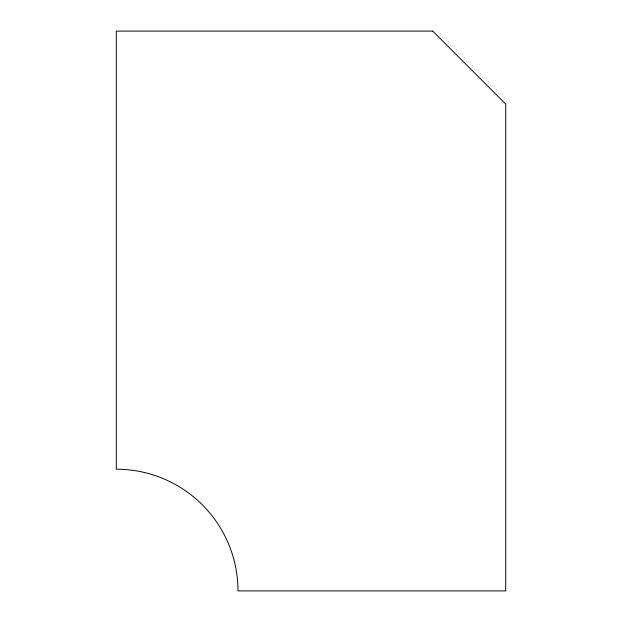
<?xml version="1.0" encoding="UTF-8"?>
<svg xmlns="http://www.w3.org/2000/svg" width="622" height="622" viewBox="0 0 622 622"><rect width="100%" height="100%" fill="white"/><g stroke="black" fill="none" stroke-linecap="round" stroke-linejoin="round"><path stroke-width="0.93" d="M432.694 31.1L116.291 31.1L116.291 469.206A121.694 121.694 0 0 1 237.985 590.9L505.709 590.9L505.709 104.115L432.694 31.1"/></g></svg>
